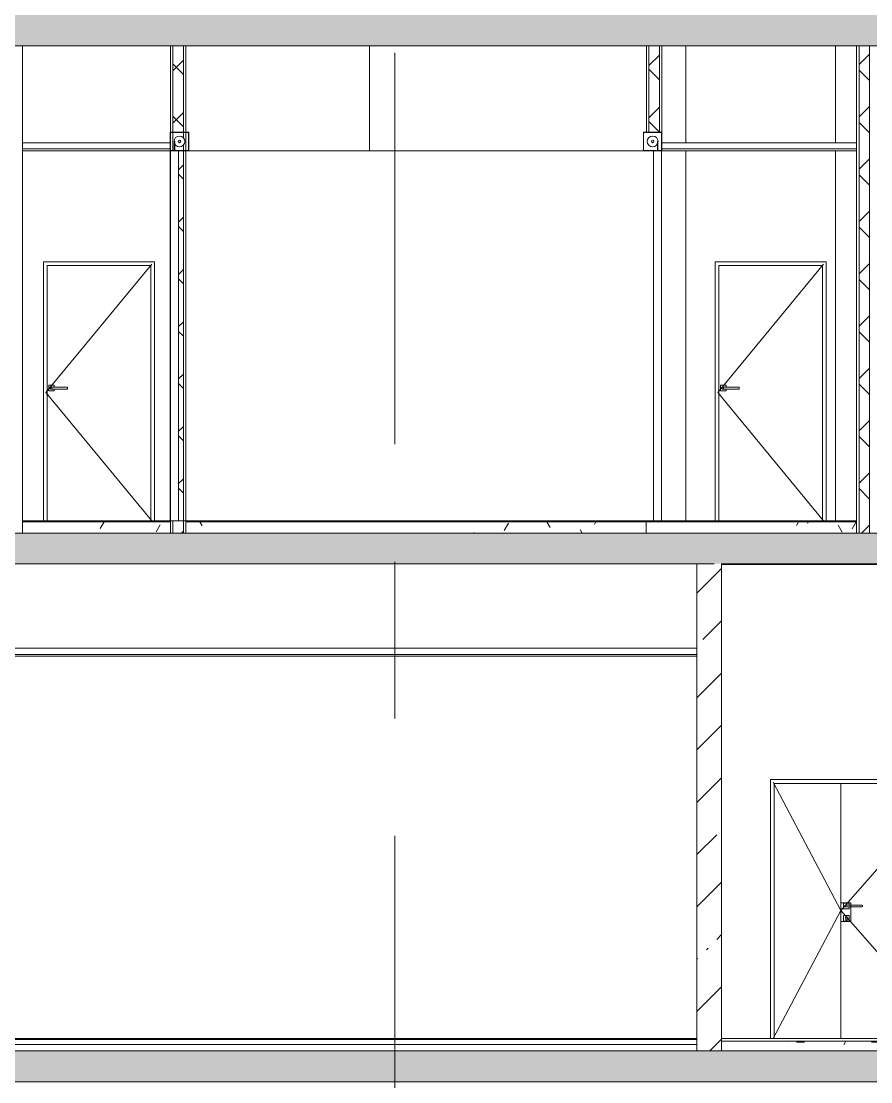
# Model space of a CAD drawing. Header units: millimetres. Extents: x -37960 to 31006, y -24503 to 30326.
# Drawn here: x -27313 to -20423, y 12250 to 20850 of the extents above; entities that cross this region are included whole.
import ezdxf

# ---------------------------------------------------------------- set-up
doc = ezdxf.new("R2010")
doc.units = ezdxf.units.MM
doc.linetypes.add('Осевые', pattern=[6350, 1270, -952.5, 3175, -952.5])
for name, color, linetype, lineweight in [('Двери', 7, 'Continuous', 9), ('Каркас_Импост', 7, 'Continuous', 9), ('Обобщенные модели', 7, 'Continuous', 9), ('Общие ребра', 7, 'Continuous', 9), ('Основа _2_-1', 7, 'Continuous', 9), ('Отделка 1 _4_-1', 7, 'Continuous', 9), ('Отделка 2 _5_-1', 7, 'Continuous', 9), ('Панель', 7, 'Continuous', 9), ('Перекрытия', 7, 'Continuous', 9), ('Специальное оборудование', 7, 'Continuous', 9), ('Стены', 7, 'Continuous', 9), ('Структура _1_', 7, 'Continuous', 18), ('Штриховка разреза-3', 7, 'Continuous', 9), ('Элементы узлов', 7, 'Continuous', 9)]:
    doc.layers.add(name, color=color, linetype=linetype, lineweight=lineweight)
doc.layers.add('Оси-3', color=7, linetype='Осевые', lineweight=9, true_color=0xaaaaaa)
pattern_1 = [(45, (-3145.5, 6475), (-424.264, 424.264), [600, -100, 20, -100]), (45, (-3145.5, 6899), (-424.264, 424.264), [])]
pattern_2 = [(45, (-3145.52, 6475), (-212.132, 212.132), []), (135, (-3145.52, 6475), (-212.132, -212.132), [])]
pattern_3 = [(0, (-3145.52, 6475), (812.8, 203.2), [67.056, -542.544, 67.056, -542.544, -3251.2]), (0, (-3145.52, 6475), (812.8, 203.2), [-1219.2, 67.056, -1152.144, 67.056, -542.544, -1422.4]), (0, (-3145.52, 6475), (812.8, 203.2), [-3048, 67.056, -339.344, 67.056, -948.944]), (120, (-2840.72, 6576.6), (-582.3764, 602.3054), [67.056, -542.544, 67.056, -3793.744]), (120, (-2840.72, 6576.6), (-582.3764, 602.3054), [-676.656, -542.544, 67.056, -1152.144, -2032]), (120, (-2840.72, 6576.6), (-582.3764, 602.3054), [-2438.4, 67.056, -542.544, 67.056, -1355.344]), (120, (-2840.72, 6576.6), (-582.3764, 602.3054), [-3115.056, -339.344, 67.056, -948.944]), (240, (-2739.12, 6983), (-230.4236, -805.5054), [67.056, -542.544, 67.056, -542.544, -3251.2]), (240, (-2739.12, 6983), (-230.4236, -805.5054), [-1219.2, 67.056, -1152.144, 67.056, -542.544, -1422.4]), (240, (-2739.12, 6983), (-230.4236, -805.5054), [-3048, 67.056, -339.344, 67.056, -948.944])]

# ---------------------------------------------------------------- blocks, each defined once
blk = doc.blocks.new('Обобщенные модели 2 - Обобщенные модели 2-1035725-Разрез 3-3')
at = {"layer": 'Обобщенные модели'}
for p, q in [((-27156.9, 12500), (-27442.3, 12500)), ((-26847.9, 12500), (-27156.9, 12500)), ((-24691.5, 12500), (-24864.4, 12500)), ((-23874.3, 12500), (-24691.5, 12500))]:
    blk.add_line(p, q, dxfattribs=at)
blk = doc.blocks.new('Дверь - Однопольная - ДВ10_21х9-6505050-Разрез 3-3')
at = {"layer": 'Двери'}
for p, q in [((-21596.9, 17897.5), (-21641.9, 17897.5)), ((-21641.9, 17897.5), (-21641.9, 17852.5)), ((-21596.9, 17882.5), (-21596.9, 17897.5)), ((-21641.9, 17852.5), (-21596.9, 17852.5)), ((-21626.9, 17882.5), (-21626.9, 17867.5)), ((-21626.9, 17882.5), (-21617.4, 17882.5)), ((-21626.9, 17867.5), (-21626.9, 17882.5)), ((-21617.4, 17867.5), (-21626.9, 17867.5)), ((-21617.4, 17882.5), (-21491, 17882.5)), ((-21617.4, 17867.5), (-21617.4, 17882.5)), ((-21491, 17867.5), (-21617.4, 17867.5)), ((-21497.4, 17882.5), (-21611.9, 17882.5)), ((-21611.9, 17867.5), (-21497.4, 17867.5)), ((-21596.9, 17852.5), (-21596.9, 17867.5)), ((-21491, 17882.5), (-21490.6, 17882.5)), ((-21491, 17867.5), (-21491, 17882.5)), ((-21490.6, 17867.5), (-21491, 17867.5)), ((-21490.3, 17867.5), (-21490.3, 17882.5))]:
    blk.add_line(p, q, dxfattribs=at)
at = {"layer": 'Каркас_Импост'}
for p, q in [((-21685.4, 18900), (-21685.4, 16800)), ((-20785.4, 18900), (-21685.4, 18900)), ((-21655.4, 16800), (-21655.4, 18870)), ((-21655.4, 18870), (-20815.4, 18870)), ((-20815.4, 18870), (-20815.4, 16800)), ((-20785.4, 16800), (-20785.4, 18900)), ((-21655.4, 16800), (-21685.4, 16800)), ((-20785.4, 16800), (-20815.4, 16800))]:
    blk.add_line(p, q, dxfattribs=at)
at = {"layer": 'Панель'}
blk.add_line((-21664.4, 16800), (-20806.4, 16800), dxfattribs=at)
at = {"layer": 'Элементы узлов'}
for p, q in [((-21664.4, 17839.5), (-20806.4, 18879)), ((-20806.4, 16800), (-21664.4, 17839.5))]:
    blk.add_line(p, q, dxfattribs=at)
blk = doc.blocks.new('Дверь - Однопольная - ДВ10_21х9-V61-Разрез 3-3')
at = {"layer": 'Двери'}
for p, q in [((-27044.4, 17897.5), (-27089.4, 17897.5)), ((-27089.4, 17897.5), (-27089.4, 17852.5)), ((-27044.4, 17882.5), (-27044.4, 17897.5)), ((-27089.4, 17852.5), (-27044.4, 17852.5)), ((-27074.4, 17882.5), (-27074.4, 17867.5)), ((-27074.4, 17882.5), (-27064.9, 17882.5)), ((-27074.4, 17867.5), (-27074.4, 17882.5)), ((-27064.9, 17867.5), (-27074.4, 17867.5)), ((-27064.9, 17882.5), (-26938.5, 17882.5)), ((-27064.9, 17867.5), (-27064.9, 17882.5)), ((-26938.5, 17867.5), (-27064.9, 17867.5)), ((-26944.9, 17882.5), (-27059.4, 17882.5)), ((-27059.4, 17867.5), (-26944.9, 17867.5)), ((-27044.4, 17852.5), (-27044.4, 17867.5)), ((-26938.5, 17882.5), (-26938.1, 17882.5)), ((-26938.5, 17867.5), (-26938.5, 17882.5)), ((-26938.1, 17867.5), (-26938.5, 17867.5)), ((-26937.8, 17867.5), (-26937.8, 17882.5))]:
    blk.add_line(p, q, dxfattribs=at)
at = {"layer": 'Каркас_Импост'}
for p, q in [((-27132.9, 18900), (-27132.9, 16800)), ((-26232.9, 18900), (-27132.9, 18900)), ((-27102.9, 16800), (-27102.9, 18870)), ((-27102.9, 18870), (-26262.9, 18870)), ((-26262.9, 18870), (-26262.9, 16800)), ((-26232.9, 16800), (-26232.9, 18900)), ((-27102.9, 16800), (-27132.9, 16800)), ((-26232.9, 16800), (-26262.9, 16800))]:
    blk.add_line(p, q, dxfattribs=at)
at = {"layer": 'Панель'}
blk.add_line((-27111.9, 16800), (-26253.9, 16800), dxfattribs=at)
at = {"layer": 'Элементы узлов'}
for p, q in [((-27111.9, 17839.5), (-26253.9, 18879)), ((-26253.9, 16800), (-27111.9, 17839.5))]:
    blk.add_line(p, q, dxfattribs=at)
blk = doc.blocks.new('Обобщенные модели 39 - Обобщенные модели 2-1361484-Разрез 3-3')
at = {"layer": 'Обобщенные модели'}
for p, q in [((-24482.9, 20650), (-24082.9, 20650)), ((-24691.5, 16700), (-24864.4, 16700)), ((-23874.3, 16700), (-24691.5, 16700)), ((-24032.9, 16700), (-24532.9, 16700)), ((-24032.9, 16700), (-24532.9, 16700)), ((-24082.9, 16700), (-24482.9, 16700)), ((-24082.9, 16700), (-24482.9, 16700))]:
    blk.add_line(p, q, dxfattribs=at)
blk = doc.blocks.new('Дверь - Полуторная_001 - ДВ20__21-15-6256089-Разрез 3-3')
at = {"layer": 'Двери'}
for p, q in [((-20665.4, 13727.5), (-20665.4, 13732.5)), ((-20665.4, 13732.5), (-20665.4, 13727.5)), ((-20665.4, 13727.5), (-20665.4, 13522.5)), ((-20665.4, 13549), (-20665.4, 13701)), ((-20665.4, 13701), (-20585.4, 13701)), ((-20597.9, 13697.5), (-20642.9, 13697.5)), ((-20642.9, 13697.5), (-20642.9, 13652.5)), ((-20627.9, 13682.5), (-20627.9, 13667.5)), ((-20627.9, 13682.5), (-20623.6, 13682.5)), ((-20627.9, 13682.5), (-20627.9, 13667.5)), ((-20623.6, 13682.5), (-20497.9, 13682.5)), ((-20497.9, 13682.5), (-20612.9, 13682.5)), ((-20597.9, 13682.5), (-20597.9, 13697.5)), ((-20585.4, 13701), (-20585.4, 13549)), ((-20497.9, 13682.5), (-20494.5, 13682.5)), ((-20491.3, 13667.5), (-20491.3, 13682.5)), ((-20642.9, 13652.5), (-20597.9, 13652.5)), ((-20597.9, 13597.5), (-20642.9, 13597.5)), ((-20642.9, 13597.5), (-20642.9, 13552.5)), ((-20623.6, 13667.5), (-20627.9, 13667.5)), ((-20497.9, 13667.5), (-20623.6, 13667.5)), ((-20612.9, 13667.5), (-20497.9, 13667.5)), ((-20597.9, 13652.5), (-20597.9, 13667.5)), ((-20597.9, 13552.5), (-20597.9, 13597.5)), ((-20494.5, 13667.5), (-20497.9, 13667.5)), ((-20585.4, 13549), (-20665.4, 13549)), ((-20665.4, 13522.5), (-20665.4, 13517.5)), ((-20665.4, 13517.5), (-20665.4, 13522.5)), ((-20642.9, 13552.5), (-20597.9, 13552.5)), ((-20625.4, 13574), (-20625.4, 13563.8)), ((-20625.4, 13574), (-20625.4, 13563.8)), ((-20615.4, 13563.8), (-20615.4, 13574)), ((-20615.4, 13563.8), (-20615.4, 13574))]:
    blk.add_line(p, q, dxfattribs=at)
for centre, radius, start, end in [((-20620.4, 13580.8), 8.37, 306.67367, 233.32633), ((-20620.4, 13580.8), 8.37, 218.9937, 233.32633), ((-20620.4, 13563.8), 5, 180, 0), ((-20620.4, 13563.8), 5, 240, 300), ((-20620.4, 13580.8), 8.37, 306.67367, 321.0063)]:
    blk.add_arc(centre, radius, start, end, dxfattribs=at)
at = {"layer": 'Каркас_Импост'}
for p, q in [((-21235.4, 14700), (-21235.4, 12600)), ((-19735.4, 14700), (-21235.4, 14700)), ((-21205.4, 12600), (-21205.4, 14670)), ((-21205.4, 14670), (-19765.4, 14670)), ((-19765.4, 14670), (-19765.4, 12600)), ((-19735.4, 12600), (-19735.4, 14700)), ((-21205.4, 12600), (-21235.4, 12600)), ((-19735.4, 12600), (-19765.4, 12600))]:
    blk.add_line(p, q, dxfattribs=at)
at = {"layer": 'Панель'}
for p, q in [((-20665.4, 14670), (-20665.4, 12600)), ((-20665.4, 12600), (-20665.4, 14670)), ((-21214.4, 12600), (-20665.4, 12600)), ((-20665.4, 12600), (-19756.4, 12600))]:
    blk.add_line(p, q, dxfattribs=at)
at = {"layer": 'Элементы узлов'}
for p, q in [((-20665.4, 13639.5), (-21214.4, 14679)), ((-20665.4, 13639.5), (-19756.4, 14679)), ((-21214.4, 12600), (-20665.4, 13639.5)), ((-19756.4, 12600), (-20665.4, 13639.5))]:
    blk.add_line(p, q, dxfattribs=at)
blk = doc.blocks.new('АР_ОБ_Штора противодымная - Штора противопожарная ПШ3-8252774-Разрез 3-3')
at = {"layer": 'Специальное оборудование'}
for p, q in [((-26104.6, 19950), (-26104.6, 19800)), ((-25954.6, 19950), (-26104.6, 19950)), ((-26102.6, 19802), (-26102.6, 19948)), ((-26102.6, 19948), (-25956.6, 19948)), ((-26072.9, 19800), (-26072.9, 19875)), ((-26067.9, 19875), (-26072.9, 19875)), ((-26067.9, 19875), (-26067.9, 19800)), ((-25956.6, 19948), (-25956.6, 19802)), ((-25954.6, 19800), (-25954.6, 19950)), ((-26104.6, 19800), (-26079.9, 19800)), ((-26102.9, 19800), (-26037.9, 19800)), ((-26102.9, 19800), (-26102.9, 16800)), ((-26102.9, 19800), (-26079.9, 19800)), ((-26102.9, 16800), (-26102.9, 19800)), ((-26079.9, 19802), (-26102.6, 19802)), ((-26100.9, 19800), (-26079.9, 19800)), ((-26100.9, 19800), (-26072.9, 19800)), ((-26079.9, 19800), (-26079.9, 19802)), ((-26067.9, 19800), (-26039.9, 19800)), ((-25956.6, 19802), (-26060.9, 19802)), ((-26060.9, 19802), (-26060.9, 19800)), ((-26060.9, 19800), (-25954.6, 19800)), ((-26060, 19800), (-26039.9, 19800)), ((-26060, 19800), (-26037.9, 19800)), ((-26037.9, 16800), (-26037.9, 19800)), ((-26037.9, 16800), (-26037.9, 19800)), ((-26037.9, 16800), (-26102.9, 16800)), ((-26079.9, 16800), (-26102.9, 16800)), ((-26102.9, 16800), (-25952.9, 16800)), ((-25952.9, 16800), (-26102.9, 16800)), ((-26079.9, 16800), (-26100.9, 16800)), ((-26039.9, 16800), (-26100.9, 16800)), ((-26039.9, 16800), (-26060, 16800)), ((-26037.9, 16800), (-26060, 16800))]:
    blk.add_line(p, q, dxfattribs=at)
for radius, start, end in [(44, 0, 180), (44, 180, 0), (10, 0, 180), (10, 180, 0)]:
    blk.add_arc((-26029.6, 19875), radius, start, end, dxfattribs=at)
blk = doc.blocks.new('АР_ОБ_Штора противодымная - Штора противопожарная ПШ1-8252739-Разрез 3-3')
at = {"layer": 'Специальное оборудование'}
for p, q in [((-22117.1, 19950), (-22267.1, 19950)), ((-22267.1, 19950), (-22267.1, 19800)), ((-22265.1, 19802), (-22265.1, 19948)), ((-22265.1, 19948), (-22119.1, 19948)), ((-22153.9, 19800), (-22153.9, 19875)), ((-22148.9, 19875), (-22153.9, 19875)), ((-22148.9, 19875), (-22148.9, 19800)), ((-22119.1, 19948), (-22119.1, 19802)), ((-22117.1, 19800), (-22117.1, 19950)), ((-22267.1, 19800), (-22160.9, 19800)), ((-22160.9, 19802), (-22265.1, 19802)), ((-22183.9, 19800), (-22160.9, 19800)), ((-22183.9, 19800), (-22183.9, 16800)), ((-22183.9, 19800), (-22118.9, 19800)), ((-22183.9, 19800), (-22183.9, 16800)), ((-22181.9, 19800), (-22153.9, 19800)), ((-22181.9, 19800), (-22160.9, 19800)), ((-22160.9, 19800), (-22160.9, 19802)), ((-22148.9, 19800), (-22120.9, 19800)), ((-22119.1, 19802), (-22141.9, 19802)), ((-22141.9, 19802), (-22141.9, 19800)), ((-22141.9, 19800), (-22118.9, 19800)), ((-22141.9, 19800), (-22120.9, 19800)), ((-22141.9, 19800), (-22117.1, 19800)), ((-22118.9, 19800), (-22118.9, 16800)), ((-22118.9, 16800), (-22118.9, 19800)), ((-22268.9, 16800), (-22118.9, 16800)), ((-22160.9, 16800), (-22183.9, 16800)), ((-22118.9, 16800), (-22183.9, 16800)), ((-22120.9, 16800), (-22181.9, 16800)), ((-22160.9, 16800), (-22181.9, 16800)), ((-22118.9, 16800), (-22141.9, 16800)), ((-22120.9, 16800), (-22141.9, 16800))]:
    blk.add_line(p, q, dxfattribs=at)
for radius, start, end in [(44, 0, 180), (44, 180, 0), (10, 0, 180), (10, 180, 0)]:
    blk.add_arc((-22192.1, 19875), radius, start, end, dxfattribs=at)

msp = doc.modelspace()

# ---------------------------------------------------------------- hatches: boundary and pattern name
at = {"layer": 'Штриховка разреза-3'}
h = msp.add_hatch(dxfattribs=at)
h.set_pattern_fill('FP_2', color=256, style=0, pattern_type=2)
h.set_pattern_definition(pattern_1)
h.paths.add_polyline_path([(-31682.9, 20650), (-15732.9, 20650), (-15732.9, 20900), (-31682.9, 20900), (-31682.9, 20853.6)], flags=0)
h.paths.add_polyline_path([(23867.1, 20650), (23867.1, 20900), (8367.1, 20900), (8367.1, 20650), (23632.1, 20650)], flags=0)
h = msp.add_hatch(dxfattribs=at)
h.set_pattern_fill('FP_6', color=256, style=0, pattern_type=2)
h.set_pattern_definition(pattern_2)
h.paths.add_polyline_path([(-26060, 16700), (-25997.9, 16700), (-25997.9, 19800), (-26037.9, 19800), (-26039.9, 16800), (-26082.9, 16800), (-26082.9, 16700)], flags=0)
h.paths.add_polyline_path([(-26067.9, 19800), (-25997.9, 19802), (-25998.5, 19843.9), (-26007.6, 19836.9), (-26027, 19831.3), (-26038.3, 19832.1), (-26041, 19832.5), (-26051.6, 19836.9), (-26060.9, 19844.1), (-26067.9, 19852.9), (-26067.9, 19843.9)], flags=0)
h.paths.add_polyline_path([(-26073.6, 19800), (-26072.9, 19800), (-26072.1, 19886.4), (-26067.7, 19897), (-26060, 19906.7), (-26051.6, 19913.1), (-26032.2, 19918.7), (-26024.6, 19918.3), (-26018.2, 19917.5), (-26007.6, 19913.1), (-25997.9, 19906.6), (-25997.9, 19948), (-26082.9, 19948), (-26082.9, 19802), (-26079.9, 19800)], flags=0)
h.paths.add_polyline_path([(-26029.6, 19865), (-26022.5, 19867.9), (-26019.6, 19875), (-26022.5, 19882.1), (-26029.6, 19885), (-26036.7, 19882.1), (-26039.6, 19875), (-26036.7, 19867.9), (-26032.2, 19865.3)], flags=0)
h.paths.add_polyline_path([(-26060, 19950), (-25997.9, 19950), (-25997.9, 20650), (-26082.9, 20650), (-26082.9, 19950)], flags=0)
h = msp.add_hatch(dxfattribs=at)
h.set_pattern_fill('FP_6', color=256, style=0, pattern_type=2)
h.set_pattern_definition(pattern_2)
h.paths.add_polyline_path([(-22222.1, 19950), (-22137.1, 19950), (-22137.1, 20650), (-22222.1, 20650)], flags=0)
h = msp.add_hatch(dxfattribs=at)
h.set_pattern_fill('FP_6', color=256, style=0, pattern_type=2)
h.set_pattern_definition(pattern_2)
h.paths.add_polyline_path([(-20517.9, 16700), (-20432.9, 16700), (-20432.9, 20650), (-20517.9, 20650), (-20517.9, 17192.5)], flags=0)
h = msp.add_hatch(dxfattribs=at)
h.set_pattern_fill('FP_3', color=256, style=0, pattern_type=2)
h.set_pattern_definition(pattern_3)
h.paths.add_polyline_path([(-20653.1, 16700), (-20537.9, 16700), (-20537.9, 16790), (-22243.9, 16790), (-22243.9, 16700), (-21683, 16700)], flags=0)
h.paths.add_polyline_path([(-27089.9, 16700), (-26102.9, 16700), (-26102.9, 16790), (-27302.9, 16790), (-27302.9, 16700)], flags=0)
h = msp.add_hatch(dxfattribs=at)
h.set_pattern_fill('FP_3', color=256, style=0, pattern_type=2)
h.set_pattern_definition(pattern_3)
h.paths.add_polyline_path([(-22712.9, 16700), (-22243.9, 16700), (-22243.9, 16790), (-25977.9, 16790), (-25977.9, 16700), (-22970.3, 16700)], flags=0)
h = msp.add_hatch(dxfattribs=at)
h.set_pattern_fill('FP_2', color=256, style=0, pattern_type=2)
h.set_pattern_definition(pattern_1)
h.paths.add_polyline_path([(23867.1, 16450), (23867.1, 16700), (8367.1, 16700), (8367.1, 16450), (23632.1, 16450)], flags=0)
h.paths.add_polyline_path([(-31382.9, 16450), (-15732.9, 16450), (-15732.9, 16700), (-31682.9, 16700), (-31682.9, 16450), (-31466.9, 16450)], flags=0)
h = msp.add_hatch(dxfattribs=at)
h.set_pattern_fill('FP_2', color=256, style=0, pattern_type=2)
h.set_pattern_definition(pattern_1)
h.paths.add_polyline_path([(-21632.9, 12500), (-21632.9, 16450), (-21832.9, 16450), (-21832.9, 12500)], flags=0)
h = msp.add_hatch(dxfattribs=at)
h.set_pattern_fill('FP_3', color=256, style=0, pattern_type=2)
h.set_pattern_definition(pattern_3)
h.paths.add_polyline_path([(-19623.2, 12500), (-19337.9, 12500), (-19337.9, 12580), (-21632.9, 12580), (-21632.9, 12500)], flags=0)
h = msp.add_hatch(dxfattribs=at)
h.set_pattern_fill('FP_2', color=256, style=0, pattern_type=2)
h.set_pattern_definition(pattern_1)
h.paths.add_polyline_path([(25717.1, 12250), (25717.1, 12500), (23567.1, 12500), (23567.1, 12250), (25691.8, 12250)], flags=0)
h.paths.add_polyline_path([(-31381.4, 12250), (-15732.9, 12250), (-15732.9, 12500), (-31682.9, 12500), (-31682.9, 12250), (-31383.4, 12250)], flags=0)
h.paths.add_polyline_path([(11867.1, 12250), (11867.1, 12500), (8367.1, 12500), (8367.1, 12250), (11788.4, 12250)], flags=0)

# ---------------------------------------------------------------- linework, layer by layer
at = {"layer": 'Общие ребра'}
for p, q in [((-26082.9, 19949.7), (-26082.9, 20650)), ((-25997.9, 19950), (-25997.9, 20650)), ((-22222.1, 20650), (-22222.1, 19950)), ((-22137.1, 20650), (-22137.1, 19950)), ((-20517.9, 16700), (-20517.9, 20650)), ((-20432.9, 16700), (-20432.9, 20650)), ((-26082.9, 19802), (-26082.9, 19948)), ((-25997.9, 19905.3), (-25997.9, 19948)), ((-27300.9, 19815), (-27302.9, 19815)), ((-25997.9, 19802), (-25997.9, 19844.7)), ((-25997.9, 16700), (-25997.9, 19800)), ((-20537.9, 19815), (-20539.9, 19815)), ((-26082.9, 16700), (-26082.9, 16800)), ((-21632.9, 12600), (-21632.9, 16445)), ((-21832.9, 15715), (-21834.9, 15715)), ((-21832.9, 15700), (-21832.9, 12600)), ((-19337.9, 12580), (-21632.9, 12580)), ((-21832.9, 12552.5), (-31382.9, 12552.5))]:
    msp.add_line(p, q, dxfattribs=at)
at = {"layer": 'Оси-3'}
msp.add_line((-24282.9, -22903.4), (-24282.9, 29000), dxfattribs=at)
at = {"layer": 'Основа _2_-1'}
for p, q in [((-25997.9, 20650), (-26082.9, 20650)), ((-22137.1, 20650), (-22222.1, 20650)), ((-20432.9, 20650), (-20517.9, 20650)), ((-22222.1, 19950), (-22137.1, 19950)), ((-26082.9, 16700), (-25997.9, 16700)), ((-20517.9, 16700), (-20432.9, 16700)), ((-21632.9, 12580), (-21632.9, 12500)), ((-21632.9, 12500), (-19337.9, 12500))]:
    msp.add_line(p, q, dxfattribs=at)
at = {"layer": 'Отделка 1 _4_-1'}
for p, q in [((-27302.9, 20650), (-27322.9, 20650)), ((-27302.9, 19800), (-27302.9, 20650)), ((-26102.9, 20650), (-26102.9, 19950)), ((-26082.9, 20650), (-26102.9, 20650)), ((-25977.9, 20650), (-25997.9, 20650)), ((-25977.9, 19950), (-25977.9, 20650)), ((-22222.1, 20650), (-22242.1, 20650)), ((-22242.1, 20650), (-22242.1, 19950)), ((-22117.1, 20650), (-22137.1, 20650)), ((-22117.1, 19950), (-22117.1, 20650)), ((-20537.9, 20650), (-20537.9, 19800)), ((-20517.9, 20650), (-20537.9, 20650)), ((-20412.9, 20650), (-20432.9, 20650)), ((-25977.9, 19801.6), (-25977.9, 19948.3)), ((-22242.1, 19950), (-22222.1, 19950)), ((-22137.1, 19950), (-22117.1, 19950)), ((-26102.9, 19800), (-26102.9, 16700)), ((-25977.9, 16700), (-25977.9, 19800)), ((-27302.9, 16700), (-27302.9, 16800)), ((-26102.9, 16800), (-27302.9, 16800)), ((-27302.9, 16800), (-27302.9, 16790)), ((-26102.9, 16790), (-26102.9, 16800)), ((-22243.9, 16800), (-25977.9, 16800)), ((-25977.9, 16800), (-25977.9, 16790)), ((-20537.9, 16800), (-22243.9, 16800)), ((-22243.9, 16800), (-22243.9, 16790)), ((-22243.9, 16790), (-22243.9, 16800)), ((-20537.9, 16800), (-20537.9, 16700)), ((-20537.9, 16790), (-20537.9, 16800)), ((-27322.9, 16700), (-27302.9, 16700)), ((-26102.9, 16700), (-26082.9, 16700)), ((-25997.9, 16700), (-25977.9, 16700)), ((-20537.9, 16700), (-20517.9, 16700)), ((-20432.9, 16700), (-20412.9, 16700)), ((-19337.9, 12600), (-21632.9, 12600)), ((-21632.9, 12600), (-21632.9, 12580))]:
    msp.add_line(p, q, dxfattribs=at)
at = {"layer": 'Отделка 2 _5_-1'}
for p, q in [((-27300.9, 19800), (-26102.9, 19800)), ((-22117.1, 19815), (-22117.1, 19800)), ((-22117.1, 19800), (-20539.9, 19800)), ((-31380.9, 15700), (-21834.9, 15700)), ((-21832.9, 12600), (-31382.9, 12600)), ((-21832.9, 12593), (-21832.9, 12600))]:
    msp.add_line(p, q, dxfattribs=at)
at = {"layer": 'Перекрытия'}
for p, q in [((-26279.8, 20650), (-21692.9, 20650)), ((-26102.9, 16800), (-26102.9, 16700)), ((-22048.9, 16800), (-21923.9, 16800)), ((-21685.4, 16800), (-20785.4, 16800)), ((-20707.9, 16800), (-20582.9, 16800)), ((-20707.9, 16800), (-20582.9, 16800)), ((-20582.9, 16800), (-20537.9, 16800)), ((-26085.3, 16700), (-26103.5, 16700)), ((-26102.9, 16700), (-24382.9, 16700)), ((-26102.9, 16700), (-24382.9, 16700)), ((-26102.9, 16700), (-21832.9, 16700)), ((-25287.6, 16700), (-26072.6, 16700)), ((-24772.7, 16700), (-25287.3, 16700)), ((-21692.9, 16700), (-24771.9, 16700)), ((-24182.9, 16700), (-24302.9, 16700)), ((-24182.9, 16700), (-22682.9, 16700)), ((-24182.9, 16700), (-23682.9, 16700)), ((-22763.2, 16700), (-24182.9, 16700)), ((-24082.9, 16700), (-24157.9, 16700)), ((-24032.9, 16700), (-24157.9, 16700)), ((-24032.9, 16700), (-24157.9, 16700)), ((-22232.9, 16700), (-24082.9, 16700)), ((-23482.9, 16700), (-22682.9, 16700)), ((-20582.9, 16700), (-22763.2, 16700)), ((-22232.9, 16700), (-22357.9, 16700)), ((-21923.9, 16700), (-22250.4, 16700)), ((-20582.9, 16700), (-20707.9, 16700)), ((-17682.9, 16700), (-20582.9, 16700)), ((-26103.5, 16450), (-26085.3, 16450)), ((-24382.9, 16450), (-26102.9, 16450)), ((-21832.9, 16450), (-26102.9, 16450)), ((-24382.9, 16450), (-26102.9, 16450)), ((-26072.6, 16450), (-25287.6, 16450)), ((-25287.3, 16450), (-24772.7, 16450)), ((-24771.9, 16450), (-21692.9, 16450)), ((-22682.9, 16450), (-24182.9, 16450)), ((-23682.9, 16450), (-24182.9, 16450)), ((-22682.9, 16450), (-23482.9, 16450)), ((-21832.9, 12600), (-21832.9, 12500)), ((-21632.9, 12600), (-21632.9, 12500)), ((-31383.4, 12500), (-24382.9, 12500)), ((-21682.9, 12500), (-26268.8, 12500)), ((-21632.9, 12500), (-21832.9, 12500)), ((-24382.9, 12250), (-31383.4, 12250)), ((-26268.8, 12250), (-21682.9, 12250))]:
    msp.add_line(p, q, dxfattribs=at)
at = {"layer": 'Стены'}
for p, q in [((-26102.9, 20650), (-27302.9, 20650)), ((-26102.9, 19950), (-26102.9, 20650)), ((-24488.2, 20650), (-25977.9, 20650)), ((-25977.9, 20650), (-25977.9, 19950)), ((-22048.9, 20650), (-24488.2, 20650)), ((-24488.2, 20650), (-24488.2, 19800)), ((-24488.2, 19800), (-24488.2, 20650)), ((-20707.9, 20650), (-22482.9, 20650)), ((-21923.9, 20650), (-22048.9, 20650)), ((-21923.9, 20650), (-21923.9, 19865)), ((-20707.9, 19865), (-20707.9, 20650)), ((-20707.9, 19865), (-20707.9, 20650)), ((-25977.9, 19948.3), (-25977.9, 19801.6)), ((-26104.9, 19800), (-27300.9, 19800)), ((-26104.9, 16800), (-26104.9, 19800)), ((-26102.9, 16700), (-26102.9, 19800)), ((-25977.9, 19800), (-25977.9, 16800)), ((-22153.9, 19800), (-25977.9, 19800)), ((-22117.1, 19800), (-22148.9, 19800)), ((-21923.9, 19800), (-22117.1, 19800)), ((-21923.9, 19800), (-21923.9, 16800)), ((-20709.9, 19800), (-21923.9, 19800)), ((-21921.9, 19800), (-21921.9, 16800)), ((-20709.9, 19800), (-20539.9, 19800)), ((-20709.9, 19800), (-20709.9, 16800)), ((-20539.9, 16800), (-20539.9, 19800)), ((-27132.9, 18900), (-26232.9, 18900)), ((-27132.9, 16810), (-27132.9, 18900)), ((-27132.9, 16810), (-27132.9, 18900)), ((-27132.9, 18900), (-26232.9, 18900)), ((-26232.9, 18900), (-26232.9, 16810)), ((-26232.9, 18900), (-26232.9, 16810)), ((-21923.9, 16810), (-21923.9, 18900)), ((-21923.9, 18900), (-21921.9, 18900)), ((-21921.9, 18900), (-21921.9, 16810)), ((-21685.4, 18900), (-20785.4, 18900)), ((-21685.4, 16810), (-21685.4, 18900)), ((-21685.4, 16810), (-21685.4, 18900)), ((-21685.4, 18900), (-20785.4, 18900)), ((-20785.4, 18900), (-20785.4, 16810)), ((-20785.4, 18900), (-20785.4, 16810)), ((-27300.9, 16800), (-27132.9, 16800)), ((-27132.9, 16800), (-27132.9, 16810)), ((-27132.9, 16800), (-27132.9, 16810)), ((-26232.9, 16800), (-27132.9, 16800)), ((-26232.9, 16810), (-26232.9, 16800)), ((-26232.9, 16810), (-26232.9, 16800)), ((-26232.9, 16800), (-26104.9, 16800)), ((-25977.9, 16800), (-24488.2, 16800)), ((-25975.9, 16800), (-21923.9, 16800)), ((-21923.9, 16800), (-22048.9, 16800)), ((-22048.9, 16800), (-21685.4, 16800)), ((-21923.9, 16800), (-21923.9, 16810)), ((-21921.9, 16810), (-21921.9, 16800)), ((-21685.4, 16800), (-21685.4, 16810)), ((-21685.4, 16800), (-21685.4, 16810)), ((-20785.4, 16800), (-21685.4, 16800)), ((-20785.4, 16810), (-20785.4, 16800)), ((-20785.4, 16810), (-20785.4, 16800)), ((-20785.4, 16800), (-20709.9, 16800)), ((-20709.9, 16800), (-20539.9, 16800)), ((-20582.9, 16800), (-20707.9, 16800)), ((-20582.9, 16800), (-20707.9, 16800)), ((-24488.2, 16700), (-22048.9, 16700)), ((-22482.9, 16700), (-20707.9, 16700)), ((-21832.9, 16450), (-31381.9, 16450)), ((-21832.9, 12500), (-21832.9, 16450)), ((-19337.9, 16445), (-21630.9, 16445)), ((-21834.9, 15700), (-31380.9, 15700)), ((-21832.9, 12610), (-21832.9, 14700)), ((-21235.4, 12610), (-21235.4, 14700)), ((-21235.4, 14700), (-19735.4, 14700)), ((-31380.9, 12600), (-21834.9, 12600)), ((-21832.9, 12600), (-21832.9, 12610)), ((-21630.9, 12600), (-21235.4, 12600)), ((-21235.4, 12600), (-21235.4, 12610)), ((-31381.9, 12500), (-21832.9, 12500)), ((-15796, 12250), (-31383.4, 12250))]:
    msp.add_line(p, q, dxfattribs=at)
at = {"layer": 'Структура _1_'}
for p, q in [((-31382.9, 20650), (-16032.9, 20650)), ((-26104.6, 19865), (-27302.9, 19865)), ((-27302.9, 19865), (-27302.9, 19815)), ((-27302.9, 19815), (-27302.9, 19800)), ((-27302.9, 16800), (-27302.9, 19800)), ((-26104.6, 19815), (-27300.9, 19815)), ((-20537.9, 19865), (-22117.1, 19865)), ((-22117.1, 19865), (-22117.1, 19815)), ((-20539.9, 19815), (-22117.1, 19815)), ((-20537.9, 19815), (-20537.9, 19865)), ((-20537.9, 19800), (-20537.9, 19815)), ((-20537.9, 19800), (-20537.9, 16800)), ((-27302.9, 16790), (-27302.9, 16700)), ((-26102.9, 16790), (-27302.9, 16790)), ((-26102.9, 16700), (-26102.9, 16790)), ((-25977.9, 16790), (-25977.9, 16700)), ((-22243.9, 16790), (-25977.9, 16790)), ((-22243.9, 16790), (-22243.9, 16700)), ((-20537.9, 16790), (-22243.9, 16790)), ((-22243.9, 16700), (-22243.9, 16790)), ((-20537.9, 16700), (-20537.9, 16790)), ((-16032.9, 16700), (-31382.9, 16700)), ((-27302.9, 16700), (-26102.9, 16700)), ((-25977.9, 16700), (-22243.9, 16700)), ((-22243.9, 16700), (-20537.9, 16700)), ((-31382.9, 16450), (-21832.9, 16450)), ((-21832.9, 16450), (-21832.9, 15700)), ((-21632.9, 16450), (-16032.9, 16450)), ((-21632.9, 16445), (-21632.9, 16450)), ((-21832.9, 15765), (-31382.9, 15765)), ((-21832.9, 15715), (-21832.9, 15765)), ((-21834.9, 15715), (-31380.9, 15715)), ((-21832.9, 15700), (-21832.9, 15715)), ((-21832.9, 12593), (-31382.9, 12593)), ((-21832.9, 12600), (-21832.9, 12500)), ((-21832.9, 12552.5), (-21832.9, 12593)), ((-21632.9, 12500), (-21632.9, 12600)), ((-21832.9, 12500), (-31382.9, 12500)), ((-31382.9, 12500), (-21832.9, 12500)), ((-21832.9, 12500), (-21832.9, 12552.5)), ((-16032.9, 12500), (-21632.9, 12500)), ((-31381.4, 12250), (-16034.9, 12250))]:
    msp.add_line(p, q, dxfattribs=at)

# ---------------------------------------------------------------- block references
at = {"layer": 'Двери'}
for name in ['Дверь - Однопольная - ДВ10_21х9-V61-Разрез 3-3', 'Дверь - Однопольная - ДВ10_21х9-6505050-Разрез 3-3', 'Дверь - Полуторная_001 - ДВ20__21-15-6256089-Разрез 3-3']:
    msp.add_blockref(name, (0, 0), dxfattribs=at)
at = {"layer": 'Обобщенные модели'}
for name in ['Обобщенные модели 39 - Обобщенные модели 2-1361484-Разрез 3-3', 'Обобщенные модели 2 - Обобщенные модели 2-1035725-Разрез 3-3']:
    msp.add_blockref(name, (0, 0), dxfattribs=at)
at = {"layer": 'Специальное оборудование'}
for name in ['АР_ОБ_Штора противодымная - Штора противопожарная ПШ3-8252774-Разрез 3-3', 'АР_ОБ_Штора противодымная - Штора противопожарная ПШ1-8252739-Разрез 3-3']:
    msp.add_blockref(name, (0, 0), dxfattribs=at)

doc.saveas('drawing.dxf')
